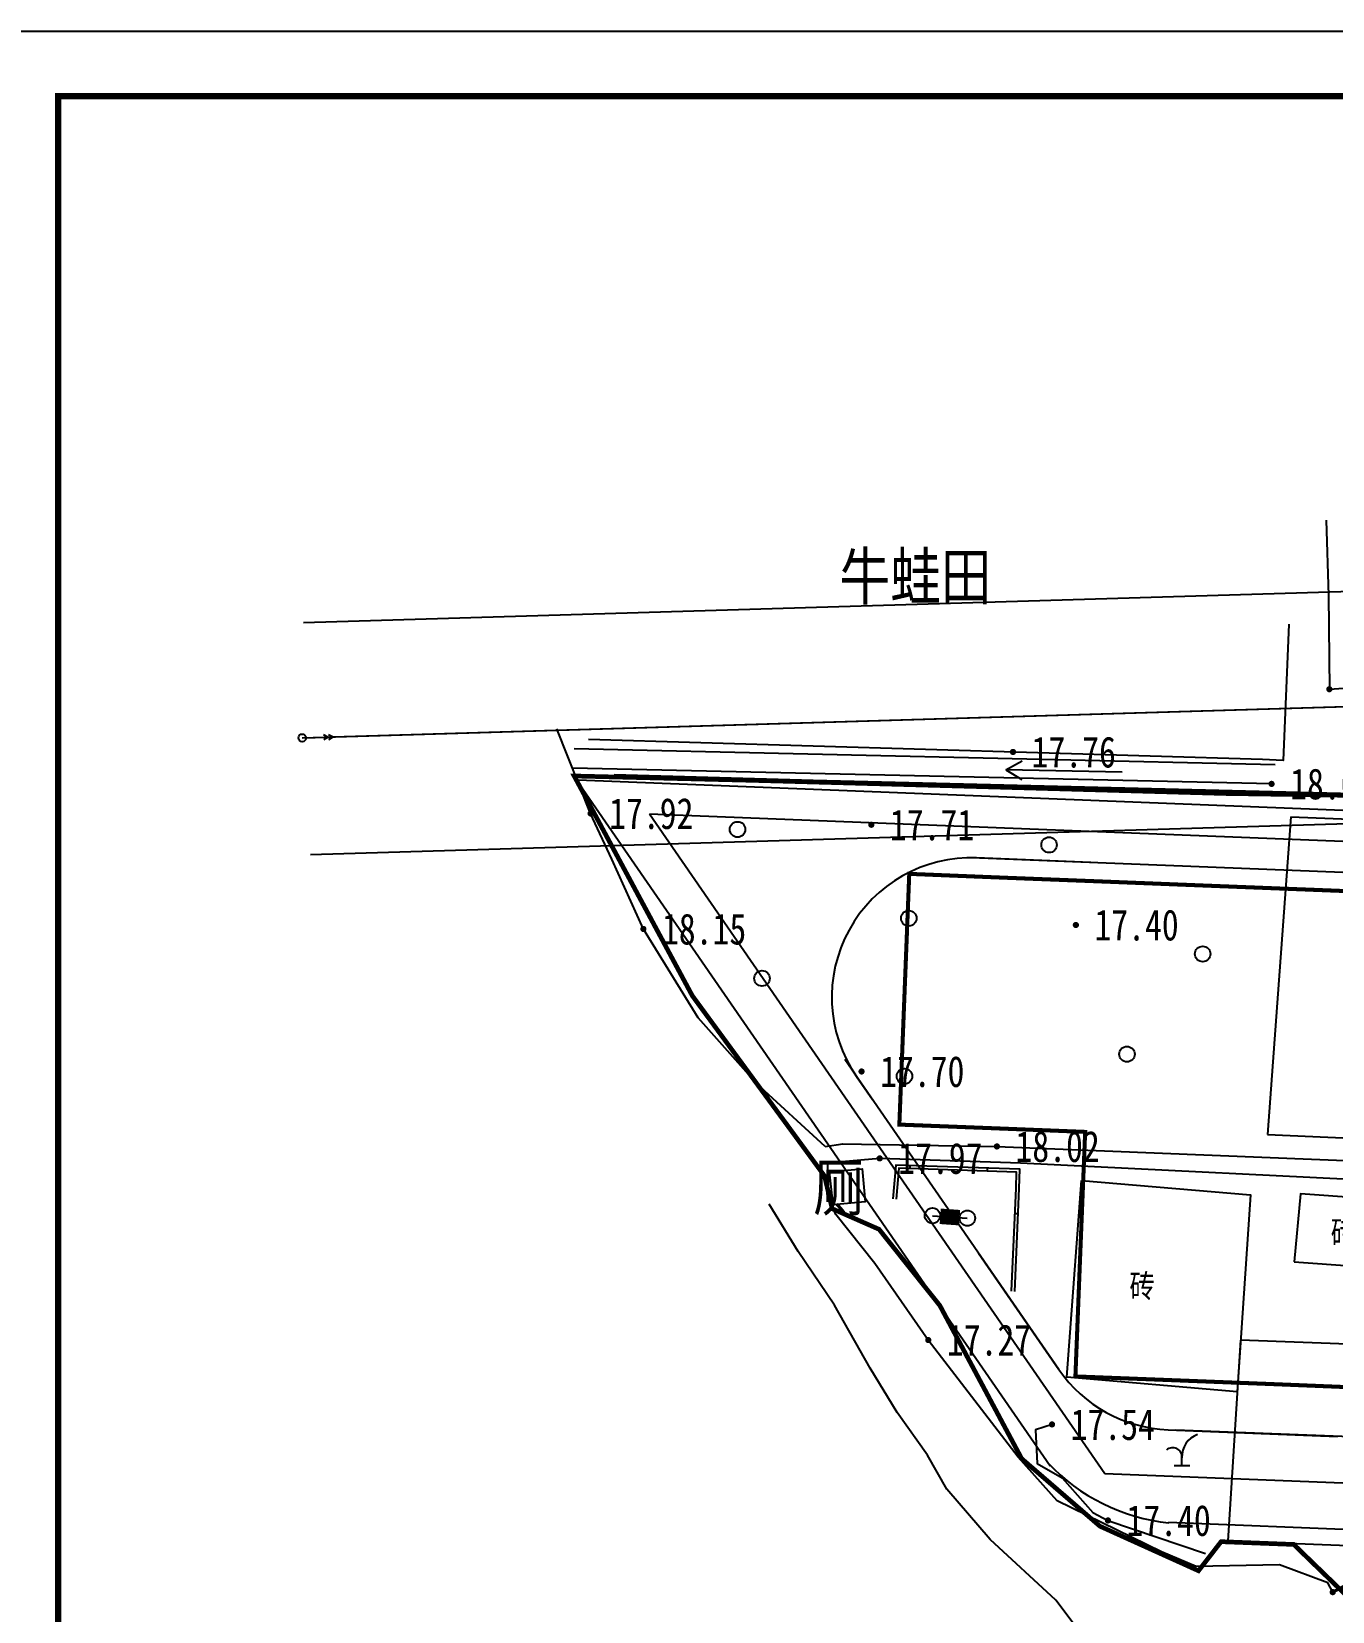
# Model space of a CAD drawing. Extents: x -21908402 to 2681150, y 88493 to 5079726.
# Drawn here: x 1737159 to 1757321, y 421011 to 445493 of the extents above; entities that cross this region are included whole.
import ezdxf
from ezdxf.enums import TextEntityAlignment as Align

# ---------------------------------------------------------------- set-up
doc = ezdxf.new("R2010")
doc.units = 0
doc.header["$LTSCALE"] = 1000
doc.linetypes.add('DOTE', pattern=[2.42, 2, -0.2, 0.02, -0.2])
doc.layers.add('ASSIST', color=7, linetype='Continuous', plot=False)
for name, color, linetype in [('DLDW', 11, 'Continuous'), ('DLSS', 4, 'Continuous'), ('GCD', 251, 'Continuous'), ('GXYZ', 2, 'Continuous'), ('JMD', 6, 'Continuous'), ('PUB_TITLE', 4, 'Continuous'), ('SXSS', 5, 'Continuous'), ('ZBTZ', 250, 'Continuous'), ('报批', 7, 'Continuous'), ('道路中心线', 1, 'DOTE')]:
    doc.layers.add(name, color=color, linetype=linetype)
doc.styles.add('HZ', font='simhei.ttf', dxfattribs={"width": 0.8})
doc.linetypes.add('10421', pattern='A,2,[150,AAA.SHX,S=1,R=0,X=0,Y=1],1e-11', length=2)
doc.linetypes.add('1161', pattern='A,0,[149,AAA.SHX,S=0.15,R=0,X=0,Y=0],-1.6', length=1.6)
doc.linetypes.add('445', pattern='A,8,-0.5,[147,AAA.SHX,S=1,R=0,X=0,Y=0],-1.5', length=10)

# ---------------------------------------------------------------- blocks, each defined once
blk = doc.blocks.new('gc170')
at = {"linetype": 'Continuous'}
blk.add_circle((0, 0), 0.5, dxfattribs=at)
blk = doc.blocks.new('gc013a')
at = {"linetype": 'Continuous'}
blk.add_line((0.5, 0), (4, 0), dxfattribs=at)
at = {"linetype": 'Continuous', "flags": 128}
for points in [[(2.77, 0.35), (3.38, 0), (2.77, -0.35)], [(3.39, 0.35), (4, 0), (3.39, -0.35)]]:
    blk.add_lwpolyline(points, dxfattribs=at)
blk = doc.blocks.new('GC200')
at = {"linetype": 'Continuous', "const_width": 0.2, "flags": 128}
blk.add_lwpolyline([(-0.1, 0, 1), (0.1, 0, 1)], format="xyb", close=True, dxfattribs=at)
blk = doc.blocks.new('gc086')
for q in [(6.46, 0.6), (6.46, -0.6)]:
    blk.add_line((7.5, 0), q)
blk.add_lwpolyline([(0, 0), (7.5, 0)])
blk = doc.blocks.new('gc123')
at = {"color": 251}
blk.add_line((-0.5, 0), (0.5, 0), dxfattribs=at)
at = {"color": 251, "flags": 128}
blk.add_lwpolyline([(0, 0), (0, 0.5)], dxfattribs=at)
at = {"color": 251}
for centre, radius, start, end in [((-0.6, 0.55), 0.6, 354.7425, 132.1274), ((1.53, 0.57), 1.53, 110.1553, 182.4645)]:
    blk.add_arc(centre, radius, start, end, dxfattribs=at)
blk = doc.blocks.new('dxt')
at = {"color": 251, "linetype": 'Continuous', "flags": 128}
blk.add_lwpolyline([(40393301.19, 3421967.54), (40393325.38, 3421966.86), (40393325.38, 3421966.86), (40393340.72, 3421966.43), (40393352.24, 3421966.27), (40393352.24, 3421966.27)], dxfattribs=at)
at = {"color": 251, "linetype": 'Continuous', "elevation": 17.54, "flags": 128}
blk.add_lwpolyline([(40393329.48, 3421925.78), (40393328.41, 3421925.44), (40393328.52, 3421923.26), (40393330.13, 3421922.34), (40393332.11, 3421920.1), (40393333.09, 3421919.58), (40393339.4, 3421917.45)], dxfattribs=at)
at = {"layer": 'ASSIST', "color": 251, "linetype": 'Continuous', "flags": 128}
for points in [[(40393281.06, 3421970.11), (40393432.59, 3421974.65)], [(40393321.76, 3421939.26), (40393324.01, 3421939.1)]]:
    blk.add_lwpolyline(points, dxfattribs=at)
at = {"layer": 'DLDW', "color": 251, "linetype": 'Continuous', "flags": 128}
for points, elevation in [([(40393344.91, 3421965.01), (40393393.58, 3421963.09), (40393437.32, 3421961.04)], 17.74), ([(40393343.4, 3421944.5), (40393392.61, 3421942.32), (40393400.99, 3421941.93), (40393435.21, 3421940.81)], 18.92)]:
    blk.add_lwpolyline(points, dxfattribs=dict(at, elevation=elevation))
blk.add_lwpolyline([(40393315.12, 3421942.08), (40393317.21, 3421942.29), (40393317.42, 3421940.15), (40393315.34, 3421939.95)], close=True, dxfattribs=at)
at = {"layer": 'GXYZ', "color": 2, "linetype": 'Continuous'}
blk.add_line((40393283.06, 3421970.17), (40393430.59, 3421974.59), dxfattribs=at)
at = {"layer": 'GXYZ', "color": 251, "linetype": 'Continuous', "const_width": 1, "flags": 128}
blk.add_lwpolyline([(40393322.26, 3421939.22), (40393323.51, 3421939.13)], dxfattribs=at)
at = {"layer": 'JMD', "color": 251, "linetype": 'Continuous'}
for p, q in [((40393306.19, 3421967.4), (40393306.19, 3421967.6)), ((40393311.19, 3421967.26), (40393311.19, 3421967.46)), ((40393316.18, 3421967.12), (40393316.19, 3421967.32)), ((40393321.18, 3421966.98), (40393321.19, 3421967.18)), ((40393326.18, 3421966.84), (40393326.19, 3421967.04)), ((40393331.18, 3421966.7), (40393331.18, 3421966.9)), ((40393336.18, 3421966.56), (40393336.18, 3421966.76)), ((40393341.17, 3421966.42), (40393341.18, 3421966.62)), ((40393346.17, 3421966.35), (40393346.18, 3421966.55)), ((40393320.3, 3421942.5), (40393320.29, 3421942.3)), ((40393325.29, 3421942.33), (40393325.29, 3421942.13)), ((40393327.29, 3421939.37), (40393327.09, 3421939.38))]:
    blk.add_line(p, q, dxfattribs=at)
at = {"layer": 'JMD', "color": 251, "linetype": '445', "flags": 128}
blk.add_lwpolyline([(40393344.77, 3421977.46), (40393344.41, 3421968.65), (40393343.07, 3421968.72), (40393299.54, 3421970.01)], dxfattribs=at)
at = {"layer": 'JMD', "color": 251, "linetype": 'Continuous', "flags": 128}
for points in [[(40393301.19, 3421967.54), (40393325.38, 3421966.86), (40393340.72, 3421966.43), (40393352.24, 3421966.27), (40393356.07, 3421965.94), (40393357.36, 3421965.5), (40393404.7, 3421963.19), (40393428.4, 3421962.18), (40393437.4, 3421961.79), (40393436.65, 3421954.56), (40393435.23, 3421940.94), (40393434.99, 3421938.68)], [(40393301.2, 3421967.74), (40393325.39, 3421967.06), (40393340.72, 3421966.63), (40393352.25, 3421966.47), (40393356.11, 3421966.14), (40393357.4, 3421965.7), (40393404.71, 3421963.38), (40393428.41, 3421962.38), (40393437.62, 3421961.98), (40393436.85, 3421954.54), (40393435.42, 3421940.91), (40393435.19, 3421938.66)]]:
    blk.add_lwpolyline(points, dxfattribs=at)
at = {"layer": 'JMD', "color": 251, "linetype": 'Continuous', "elevation": 17.77, "flags": 128}
for points in [[(40393327.07, 3421934.37), (40393327.36, 3421941.02), (40393327.4, 3421942.26), (40393319.39, 3421942.52), (40393319.21, 3421940.34)], [(40393326.87, 3421934.38), (40393327.16, 3421941.03), (40393327.19, 3421942.07), (40393319.58, 3421942.32), (40393319.41, 3421940.32)]]:
    blk.add_lwpolyline(points, dxfattribs=at)
at = {"layer": 'JMD', "color": 251, "linetype": 'Continuous', "flags": 128}
for points in [[(40393331.38, 3421941.54), (40393342.3, 3421940.6), (40393341.43, 3421927.89), (40393330.44, 3421928.84)], [(40393345.11, 3421936.28), (40393353.22, 3421935.69), (40393353.63, 3421940.08), (40393345.52, 3421940.67)], [(40393341.66, 3421931.23), (40393340.83, 3421918.26), (40393424.48, 3421915.01), (40393425.47, 3421928.11)]]:
    blk.add_lwpolyline(points, close=True, dxfattribs=at)
at = {"layer": 'SXSS', "color": 251, "linetype": '10421', "elevation": 18.68, "flags": 128}
blk.add_lwpolyline([(40393347.18, 3421984.16), (40393347.33, 3421979.31), (40393347.39, 3421973.25), (40393355.46, 3421973.83), (40393357.69, 3421973.89), (40393358, 3421979.52), (40393357.92, 3421983.93)], dxfattribs=at)
at = {"layer": 'SXSS', "color": 251, "linetype": 'Continuous', "flags": 128}
for points, elevation in [([(40393314.84, 3421943.73), (40393310.41, 3421947.78), (40393306.63, 3421952.03), (40393303.09, 3421957.77), (40393301.06, 3421962.28), (40393299.68, 3421965.23), (40393297.49, 3421970.7)], 18.09), ([(40393343.9, 3421968.38), (40393298.63, 3421969.4)], 18.09), ([(40393343.66, 3421967.14), (40393298.51, 3421968.16)], 18.09), ([(40393314.84, 3421943.73), (40393315.96, 3421943.9), (40393318.38, 3421943.85), (40393325.92, 3421943.73), (40393353.72, 3421942.61), (40393354.85, 3421942.48), (40393358.36, 3421940.65), (40393366.93, 3421940.01), (40393372.14, 3421939.96), (40393372.33, 3421940.67), (40393379.61, 3421940.53), (40393386.44, 3421940.08)], 18.09), ([(40393347.61, 3421914.95), (40393347.3, 3421915.56), (40393344.16, 3421916.71), (40393338.79, 3421916.61), (40393336.54, 3421917.56), (40393329.81, 3421920.84), (40393327.29, 3421923.67), (40393321.49, 3421931.23), (40393318.03, 3421936.18), (40393315.51, 3421939.33), (40393314.96, 3421940.66), (40393315, 3421942.67)], 18.06), ([(40393386.55, 3421939.36), (40393379.72, 3421939.83), (40393372.95, 3421940.03), (40393372.85, 3421938.22), (40393368.26, 3421938.19), (40393361.56, 3421938.75), (40393357.84, 3421939.54), (40393354.67, 3421941.27), (40393353.51, 3421941.36), (40393327.44, 3421942.64), (40393318.35, 3421942.96), (40393315.91, 3421942.74), (40393315, 3421942.67)], 17.93), ([(40393427.29, 3421888.38), (40393421.46, 3421888.88), (40393408.25, 3421888.9), (40393398.68, 3421889.94), (40393387.74, 3421889.88), (40393378.09, 3421890.32), (40393374.02, 3421890.73), (40393370.05, 3421890.98), (40393365.32, 3421891.7), (40393360.27, 3421892.57), (40393353.85, 3421894.66), (40393346.97, 3421899.18), (40393342.63, 3421903.79), (40393337.14, 3421907.74), (40393332.41, 3421910.87), (40393329.72, 3421914.44), (40393325.49, 3421918.35), (40393322.69, 3421921.59), (40393321.44, 3421923.79), (40393319.49, 3421926.55), (40393317.73, 3421929.41), (40393315.44, 3421933.49), (40393313.09, 3421936.95), (40393311.22, 3421940)], 18.06)]:
    blk.add_lwpolyline(points, dxfattribs=dict(at, elevation=elevation))
at = {"layer": 'ZBTZ', "color": 251, "linetype": '1161', "elevation": 17.74, "flags": 128}
blk.add_lwpolyline([(40393344.91, 3421965.01), (40393343.4, 3421944.5)], dxfattribs=at)
at = {"layer": 'ZBTZ', "color": 251, "linetype": 'Continuous', "const_width": 0.2, "elevation": 18.19, "flags": 128}
blk.add_lwpolyline([(40393432.46, 3421911.43), (40393430.56, 3421912.16), (40393427.92, 3421912.42), (40393422.01, 3421913.14), (40393411.85, 3421913.15), (40393405.86, 3421913.42), (40393395.97, 3421913.79), (40393384.95, 3421914.3), (40393376.48, 3421914.71), (40393367.83, 3421914.92), (40393355.94, 3421915.28), (40393348.88, 3421915.63), (40393347.61, 3421914.95)], dxfattribs=at)
at = {"layer": 'GCD', "color": 251, "linetype": 'Continuous'}
ref = blk.add_blockref('GC200', (40393347.39, 3421973.25, 18.15), dxfattribs=at)
ref.add_attrib('height', '18.15', dxfattribs={"linetype": 'Continuous', "height": 2, "style": 'HZ', "width": 0.8}).set_placement((40393348.59, 3421973.25, 18.15), align=Align.MIDDLE_LEFT)
ref = blk.add_blockref('GC200', (40393326.96, 3421969.2), dxfattribs=at)
ref.add_attrib('height', '17.76', dxfattribs={"linetype": 'Continuous', "height": 2, "style": 'HZ', "width": 0.8}).set_placement((40393328.16, 3421969.2), align=Align.MIDDLE_LEFT)
ref = blk.add_blockref('GC200', (40393343.66, 3421967.14, 18.09), dxfattribs=at)
ref.add_attrib('height', '18.09', dxfattribs={"linetype": 'Continuous', "height": 2, "style": 'HZ', "width": 0.8}).set_placement((40393344.86, 3421967.14, 18.09), align=Align.MIDDLE_LEFT)
ref = blk.add_blockref('GC200', (40393299.68, 3421965.23, 17.92), dxfattribs=at)
ref.add_attrib('height', '17.92', dxfattribs={"linetype": 'Continuous', "height": 2, "style": 'HZ', "width": 0.8}).set_placement((40393300.88, 3421965.23, 17.92), align=Align.MIDDLE_LEFT)
ref = blk.add_blockref('GC200', (40393317.81, 3421964.5, 17.71), dxfattribs=at)
ref.add_attrib('height', '17.71', dxfattribs={"linetype": 'Continuous', "height": 2, "style": 'HZ', "width": 0.8}).set_placement((40393319.01, 3421964.5, 17.71), align=Align.MIDDLE_LEFT)
ref = blk.add_blockref('GC200', (40393331.02, 3421958.03, 17.4), dxfattribs=at)
ref.add_attrib('height', '17.40', dxfattribs={"linetype": 'Continuous', "height": 2, "style": 'HZ', "width": 0.8}).set_placement((40393332.22, 3421958.03, 17.4), align=Align.MIDDLE_LEFT)
ref = blk.add_blockref('GC200', (40393303.09, 3421957.77, 18.09), dxfattribs=at)
ref.add_attrib('height', '18.15', dxfattribs={"linetype": 'Continuous', "height": 2, "style": 'HZ', "width": 0.8}).set_placement((40393304.29, 3421957.77, 18.09), align=Align.MIDDLE_LEFT)
ref = blk.add_blockref('GC200', (40393317.18, 3421948.57, 17.7), dxfattribs=at)
ref.add_attrib('height', '17.70', dxfattribs={"linetype": 'Continuous', "height": 2, "style": 'HZ', "width": 0.8}).set_placement((40393318.38, 3421948.57, 17.7), align=Align.MIDDLE_LEFT)
ref = blk.add_blockref('GC200', (40393325.92, 3421943.73, 18.02), dxfattribs=at)
ref.add_attrib('height', '18.02', dxfattribs={"linetype": 'Continuous', "height": 2, "style": 'HZ', "width": 0.8}).set_placement((40393327.12, 3421943.73, 18.02), align=Align.MIDDLE_LEFT)
ref = blk.add_blockref('GC200', (40393318.35, 3421942.96, 17.97), dxfattribs=at)
ref.add_attrib('height', '17.97', dxfattribs={"linetype": 'Continuous', "height": 2, "style": 'HZ', "width": 0.8}).set_placement((40393319.55, 3421942.96, 17.97), align=Align.MIDDLE_LEFT)
ref = blk.add_blockref('GC200', (40393321.49, 3421931.23, 17.27), dxfattribs=at)
ref.add_attrib('height', '17.27', dxfattribs={"linetype": 'Continuous', "height": 2, "style": 'HZ', "width": 0.8}).set_placement((40393322.69, 3421931.23, 17.27), align=Align.MIDDLE_LEFT)
ref = blk.add_blockref('GC200', (40393329.48, 3421925.78, 17.54), dxfattribs=at)
ref.add_attrib('height', '17.54', dxfattribs={"linetype": 'Continuous', "height": 2, "style": 'HZ', "width": 0.8}).set_placement((40393330.68, 3421925.78, 17.54), align=Align.MIDDLE_LEFT)
ref = blk.add_blockref('GC200', (40393333.09, 3421919.58, 17.4), dxfattribs=at)
ref.add_attrib('height', '17.40', dxfattribs={"linetype": 'Continuous', "height": 2, "style": 'HZ', "width": 0.8}).set_placement((40393334.29, 3421919.58, 17.4), align=Align.MIDDLE_LEFT)
ref = blk.add_blockref('GC200', (40393347.61, 3421914.95, 17.84), dxfattribs=at)
ref.add_attrib('height', '17.84', dxfattribs={"linetype": 'Continuous', "height": 2, "style": 'HZ', "width": 0.8}).set_placement((40393348.81, 3421914.95, 17.84), align=Align.MIDDLE_LEFT)
at = {"layer": 'GXYZ', "color": 251, "linetype": 'Continuous', "xscale": 0.5, "yscale": 0.5}
blk.add_blockref('gc170', (40393281.06, 3421970.11), dxfattribs=at)
at = {"layer": 'GXYZ', "color": 251, "linetype": 'Continuous', "xscale": 0.4999999963186889, "yscale": 0.5, "rotation": 1.715590762000511}
blk.add_blockref('gc013a', (40393281.06, 3421970.11), dxfattribs=at)
at = {"layer": 'GXYZ', "color": 251, "linetype": 'Continuous'}
for p in [(40393321.76, 3421939.26), (40393324.01, 3421939.1)]:
    blk.add_blockref('gc170', p, dxfattribs=at)
at = {"layer": 'SXSS', "color": 251, "linetype": 'Continuous', "rotation": 178.7463482567636}
blk.add_blockref('gc086', (40393334, 3421967.89), dxfattribs=at)
at = {"layer": 'ZBTZ', "color": 251, "linetype": 'Continuous'}
for name, p in [('gc170', (40393309.17, 3421964.2)), ('gc170', (40393329.29, 3421963.2)), ('gc170', (40393320.23, 3421958.46)), ('gc170', (40393339.21, 3421956.16)), ('gc170', (40393310.75, 3421954.58)), ('gc170', (40393334.32, 3421949.69)), ('gc170', (40393319.95, 3421948.26)), ('gc123', (40393337.87, 3421923.13))]:
    blk.add_blockref(name, p, dxfattribs=at)
at = {"layer": 'DLDW', "color": 251, "linetype": 'Continuous', "style": 'HZ', "width": 0.8}
blk.add_text('厕', height=3, dxfattribs=at).set_placement((40393317.33, 3421941.08), align=Align.MIDDLE_RIGHT)
at = {"layer": 'JMD', "color": 251, "linetype": 'Continuous', "style": 'HZ', "width": 0.8}
for p in [(40393349.12, 3421938.18), (40393336.12, 3421934.72)]:
    blk.add_text('砖', height=1.5, dxfattribs=at).set_placement(p, align=Align.MIDDLE_RIGHT)
at = {"layer": 'SXSS', "color": 251, "linetype": 'Continuous', "style": 'HZ', "width": 0.8}
blk.add_text('牛蛙田', height=3, dxfattribs=at).set_placement((40393320.66, 3421980.59), align=Align.MIDDLE)
blk = doc.blocks.new('GGGGGGGGGGGGGGGG')
at = {"color": 2, "ltscale": 10, "flags": 128}
for points in [[(40393661.89, 3421977.61), (40393813.17, 3421982.14)], [(40393662.34, 3421962.62), (40393813.62, 3421967.15)]]:
    blk.add_lwpolyline(points, dxfattribs=at)
at = {"color": 1, "linetype": 'Continuous', "const_width": 0.3, "flags": 128}
blk.add_lwpolyline([(40393813.57, 3421912.5), (40393818.36, 3421962.03), (40393739.7, 3421965.16), (40393736.85, 3421966.29), (40393725.74, 3421966.56), (40393704.78, 3421967.08), (40393679.36, 3421967.7), (40393686.99, 3421953.51), (40393695.53, 3421941.87), (40393696.02, 3421939.76), (40393699.05, 3421938.43), (40393702.98, 3421933.5), (40393708.26, 3421923.62), (40393713.31, 3421919.26), (40393719.68, 3421916.38), (40393721.14, 3421918.26), (40393725.83, 3421918.08), (40393749.89, 3421894.78), (40393764.37, 3421893.36), (40393811.5, 3421890.34)], close=True, dxfattribs=at)
at = {"color": 252, "linetype": 'Continuous', "const_width": 0.26}
blk.add_lwpolyline([(40393718.43, 3421928.67), (40393724.82, 3421928.42), (40393731.22, 3421928.16), (40393737.62, 3421927.91), (40393744.01, 3421927.66), (40393750.7, 3421927.4), (40393751.02, 3421935.49), (40393751.33, 3421943.39), (40393751.64, 3421951.28), (40393751.96, 3421959.37), (40393745.27, 3421959.64), (40393738.87, 3421959.89), (40393732.48, 3421960.14), (40393726.08, 3421960.39), (40393719.69, 3421960.64), (40393713.39, 3421960.89), (40393707.2, 3421961.13), (40393701, 3421961.38), (40393700.68, 3421953.28), (40393700.36, 3421945.19), (40393706.56, 3421944.95), (40393712.36, 3421944.72), (40393712.05, 3421937.02), (40393711.73, 3421928.93)], close=True, dxfattribs=at)
at = {"color": 252, "linetype": 'Continuous', "flags": 128}
blk.add_lwpolyline([(40393813.57, 3421912.5), (40393811.5, 3421890.34), (40393764.37, 3421893.36), (40393749.89, 3421894.78), (40393725.83, 3421918.08)], dxfattribs=at)
at = {"layer": 'DLSS', "color": 252, "linetype": 'Continuous'}
for p, q in [((40393817.91, 3421961.99), (40393679.61, 3421967.42)), ((40393710.11, 3421923.13, 18.09), (40393679.71, 3421967.16, 18.09)), ((40393804.06, 3421958.53), (40393705, 3421962.41)), ((40393710.66, 3421929.37, 18.1), (40393696.83, 3421949.4, 18.09)), ((40393801.66, 3421922.19), (40393718.22, 3421925.47, 18.1)), ((40393806.2, 3421916.01), (40393717.75, 3421919.49))]:
    blk.add_line(p, q, dxfattribs=at)
at = {"layer": 'DLSS', "color": 252, "linetype": 'Continuous', "flags": 128}
blk.add_lwpolyline([(40393712.72, 3421962.12), (40393705.35, 3421962.41, 0.618034), (40393697.59, 3421948.3), (40393698.62, 3421946.82)], format="xyb", dxfattribs=at)
at = {"layer": 'DLSS', "color": 252, "linetype": 'Continuous', "elevation": 18.1, "flags": 128}
blk.add_lwpolyline([(40393705.47, 3421936.88), (40393710.66, 3421929.37, 0.236068), (40393717.71, 3421925.49), (40393728.66, 3421925.06)], format="xyb", dxfattribs=at)
at = {"layer": 'DLSS', "color": 252, "linetype": 'Continuous'}
blk.add_arc((40393719.06, 3421931.9), 12.49, 223.1399, 264, dxfattribs=at)
at = {"layer": '报批', "color": 252}
blk.add_lwpolyline([(40393725.83, 3421918.08), (40393721.14, 3421918.26), (40393719.68, 3421916.38), (40393713.31, 3421919.26), (40393708.26, 3421923.62), (40393702.98, 3421933.5), (40393699.05, 3421938.43), (40393696.02, 3421939.76), (40393695.53, 3421941.87), (40393686.99, 3421953.51), (40393679.36, 3421967.7), (40393704.78, 3421967.08), (40393725.74, 3421966.56), (40393736.85, 3421966.29), (40393739.7, 3421965.16), (40393818.36, 3421962.03), (40393813.57, 3421912.5)], dxfattribs=at)
at = {"layer": '道路中心线', "color": 252, "linetype": 'DOTE'}
for p, q in [((40393815.73, 3421960.07), (40393684.22, 3421965.24)), ((40393713.62, 3421922.65), (40393684.22, 3421965.24)), ((40393814.71, 3421918.68, -35.45), (40393713.62, 3421922.65))]:
    blk.add_line(p, q, dxfattribs=at)
at = {"linetype": 'Continuous'}
blk.add_blockref('dxt', (380.74, 0.05), dxfattribs=at)

msp = doc.modelspace()

# ---------------------------------------------------------------- linework, layer by layer
at = {"layer": 'PUB_TITLE'}
msp.add_lwpolyline([(1735071, 403493), (1794471, 403493), (1794471, 445493), (1735071, 445493)], close=True, dxfattribs=at)
at = {"layer": 'PUB_TITLE', "const_width": 100}
msp.add_lwpolyline([(1737571, 404493), (1793471, 404493), (1793471, 444493), (1737571, 444493)], close=True, dxfattribs=at)

# ---------------------------------------------------------------- block references
at = {"linetype": 'Continuous', "xscale": 240, "yscale": 240, "zscale": 240}
msp.add_blockref('GGGGGGGGGGGGGGGG', (-9692737478, -820838291), dxfattribs=at)

doc.saveas('drawing.dxf')
